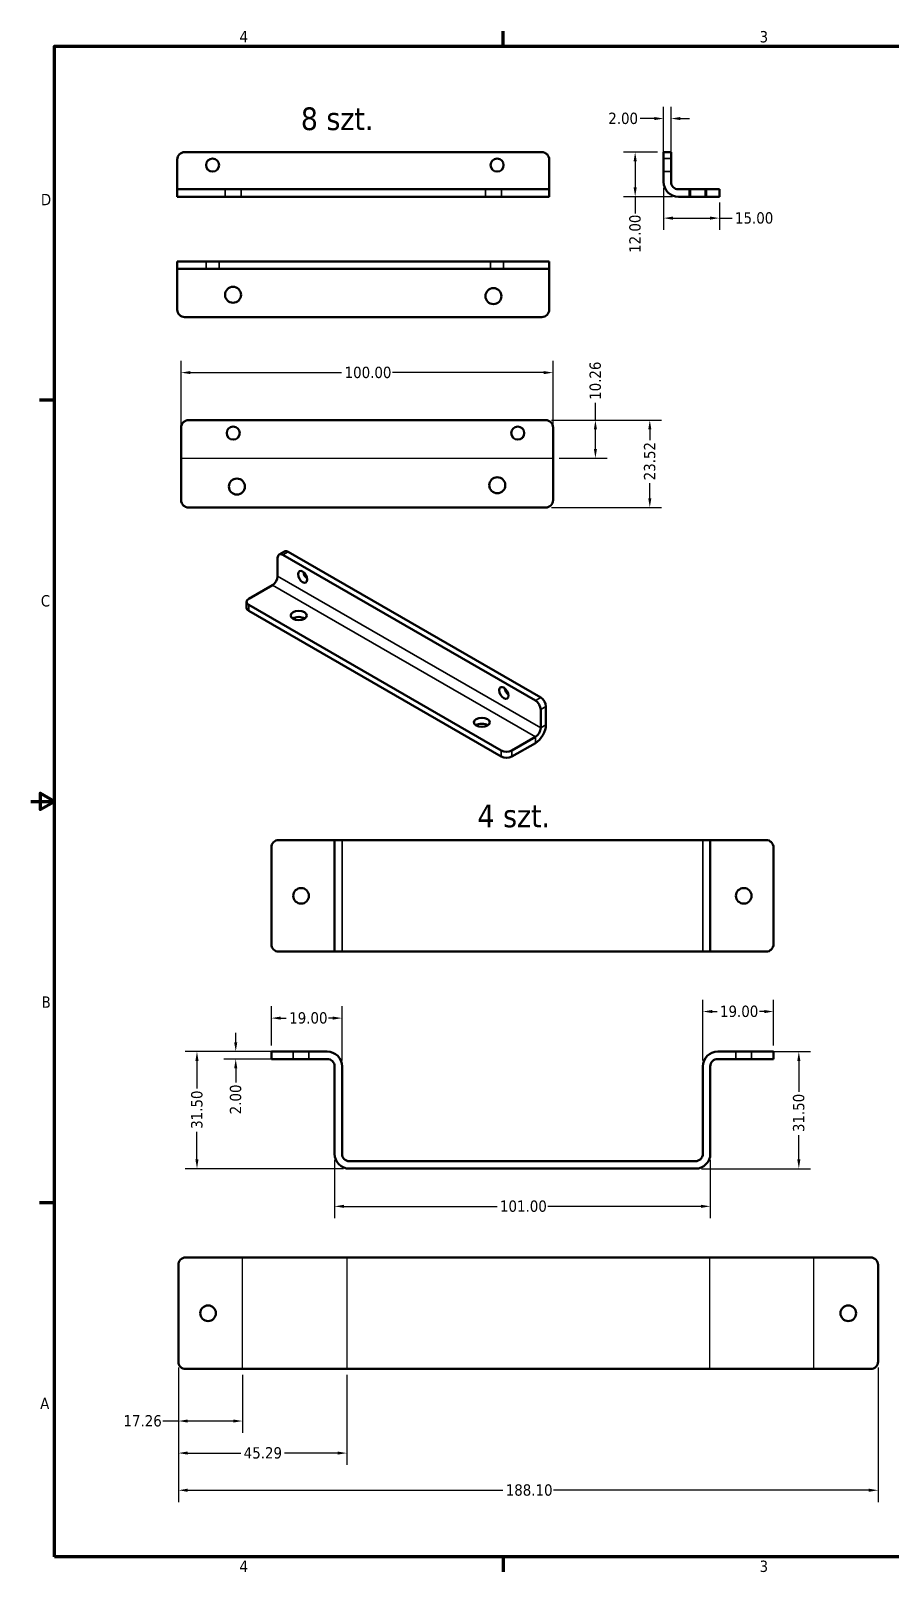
# Model space of a CAD drawing. Header units: millimetres. Extents: x 13 to 546, y 6 to 425.
# Drawn here: x 12.7 to 243.7, y 8.6 to 423.2 of the extents above; entities that cross this region are included whole.
import ezdxf

# ---------------------------------------------------------------- set-up
doc = ezdxf.new("R2010")
doc.units = ezdxf.units.MM
for name, color, linetype, lineweight in [('Linia środkowa zgięcia (ANSI)', 7, 'Continuous', 25), ('Obramowanie (ANSI)', 7, 'Continuous', 70), ('Symbol (ANSI)', 7, 'Continuous', 25), ('Ukryty (ANSI)', 7, 'Continuous', 35), ('Widoczne (ANSI)', 7, 'Continuous', 50), ('Widoczne wąskie (ANSI)', 7, 'Continuous', 35), ('Wymiar (ANSI)', 7, 'Continuous', 25)]:
    doc.layers.add(name, color=color, linetype=linetype, lineweight=lineweight)
doc.styles.add('Tekst notatki (ANSI)', font='tahoma.ttf')
doc.dimstyles.new('Domyślne - mm (ANSI)', dxfattribs={"dimtxt": 3.048, "dimasz": 2.5, "dimexe": 3.175, "dimexo": 1.6002, "dimgap": 0.8, "dimtad": 0, "dimtoh": 1, "dimrnd": 1e-08, "dimzin": 4, "dimdsep": 46, "dimtxsty": 'Tekst notatki (ANSI)', "dimcen": 0.09, "dimdle": 10, "dimclrd": 256, "dimclre": 256, "dimclrt": 256, "dimadec": 1, "dimazin": 1, "dimtfac": 1, "dimtofl": 0, "dimtmove": 0, "dimatfit": 3, "dimfxl": 1, "dimtolj": 1, "dimtzin": 4, "dimlwd": -1, "dimlwe": -1, "dimarcsym": 0})

# ---------------------------------------------------------------- blocks, each defined once
blk = doc.blocks.new('Ramki Default Border')
at = {"layer": 'Obramowanie (ANSI)'}
for p, q in [((139.7, 419.1), (139.7, 423.16)), ((19.05, 323.85), (14.99, 323.85)), ((19.05, 107.95), (14.99, 107.95)), ((139.7, 12.7), (139.7, 8.64))]:
    blk.add_line(p, q, dxfattribs=at)
at = {"layer": 'Obramowanie (ANSI)', "flags": 128}
for points in [[(19.05, 12.7), (19.05, 419.1), (539.75, 419.1), (539.75, 12.7), (19.05, 12.7)], [(12.7, 215.9), (19.05, 215.9), (15.24, 218.1), (15.24, 213.7), (19.05, 215.9)]]:
    blk.add_lwpolyline(points, dxfattribs=at)
at = {"layer": 'Obramowanie (ANSI)', "char_height": 3.05, "attachment_point": 7, "style": 'Tekst notatki (ANSI)'}
for s, insert in [('4', (68.79, 420.12)), ('3', (208.6, 420.05)), ('D', (15.39, 376.3)), ('C', (15.39, 268.3)), ('B', (15.58, 160.4)), ('A', (15.21, 52.45)), ('4', (68.79, 8.64)), ('3', (208.6, 8.57))]:
    blk.add_mtext(s, dxfattribs=dict(at, insert=insert))
blk = doc.blocks.new('*D5')
at = {"layer": 'Defpoints', "color": 0, "transparency": 16777216}
for p in [(175.15, 390.59), (182.79, 390.59), (186.79, 378.59)]:
    blk.add_point(p, dxfattribs=at)
at = {"layer": 'Wymiar (ANSI)', "transparency": 16777216}
for p, q in [((181.19, 390.59), (171.98, 390.59)), ((175.15, 388.09), (175.15, 381.09)), ((185.19, 378.59), (171.98, 378.59)), ((175.15, 378.59), (175.15, 374.07))]:
    blk.add_line(p, q, dxfattribs=at)
for points in [[(174.74, 388.09), (175.57, 388.09), (175.15, 390.59)], [(174.74, 381.09), (175.57, 381.09), (175.15, 378.59)]]:
    blk.add_solid(points, dxfattribs=at)
at = {"layer": 'Wymiar (ANSI)', "transparency": 16777216, "insert": (173.57, 363.48), "char_height": 3.048, "attachment_point": 1, "rotation": 90, "style": 'Tekst notatki (ANSI)'}
blk.add_mtext('\\A1;12.00', dxfattribs=at)
blk = doc.blocks.new('*D6')
at = {"layer": 'Defpoints', "color": 0, "transparency": 16777216}
for p in [(182.79, 382.59), (197.79, 378.59), (197.79, 372.83)]:
    blk.add_point(p, dxfattribs=at)
at = {"layer": 'Wymiar (ANSI)', "transparency": 16777216}
for p, q in [((182.79, 380.99), (182.79, 369.65)), ((197.79, 376.99), (197.79, 369.65)), ((185.29, 372.83), (195.29, 372.83)), ((197.79, 372.83), (201.19, 372.83))]:
    blk.add_line(p, q, dxfattribs=at)
for points in [[(185.29, 373.24), (185.29, 372.41), (182.79, 372.83)], [(195.29, 373.24), (195.29, 372.41), (197.79, 372.83)]]:
    blk.add_solid(points, dxfattribs=at)
at = {"layer": 'Wymiar (ANSI)', "transparency": 16777216, "insert": (201.99, 374.41), "char_height": 3.048, "attachment_point": 1, "style": 'Tekst notatki (ANSI)'}
blk.add_mtext('\\A1;15.00', dxfattribs=at)
blk = doc.blocks.new('*D7')
at = {"layer": 'Defpoints', "color": 0, "transparency": 16777216}
for p in [(184.79, 399.61), (182.79, 388.59), (184.79, 388.59)]:
    blk.add_point(p, dxfattribs=at)
at = {"layer": 'Wymiar (ANSI)', "transparency": 16777216}
for p, q in [((182.79, 390.19), (182.79, 402.79)), ((184.79, 390.19), (184.79, 402.79)), ((180.29, 399.61), (176.46, 399.61)), ((187.29, 399.61), (189.79, 399.61))]:
    blk.add_line(p, q, dxfattribs=at)
for points in [[(180.29, 400.03), (180.29, 399.19), (182.79, 399.61)], [(187.29, 400.03), (187.29, 399.19), (184.79, 399.61)]]:
    blk.add_solid(points, dxfattribs=at)
at = {"layer": 'Wymiar (ANSI)', "transparency": 16777216, "insert": (167.92, 401.2), "char_height": 3.048, "attachment_point": 1, "style": 'Tekst notatki (ANSI)'}
blk.add_mtext('\\A1;2.00', dxfattribs=at)
blk = doc.blocks.new('*D8')
at = {"layer": 'Defpoints', "color": 0, "transparency": 16777216}
for p in [(153.09, 331.27), (53.09, 305.97), (153.09, 305.97)]:
    blk.add_point(p, dxfattribs=at)
at = {"layer": 'Wymiar (ANSI)', "transparency": 16777216}
for p, q in [((53.09, 307.57), (53.09, 334.45)), ((153.09, 307.57), (153.09, 334.45)), ((55.59, 331.27), (96.25, 331.27)), ((150.59, 331.27), (109.93, 331.27))]:
    blk.add_line(p, q, dxfattribs=at)
for points in [[(55.59, 331.69), (55.59, 330.86), (53.09, 331.27)], [(150.59, 331.69), (150.59, 330.86), (153.09, 331.27)]]:
    blk.add_solid(points, dxfattribs=at)
at = {"layer": 'Wymiar (ANSI)', "transparency": 16777216, "insert": (97.05, 332.86), "char_height": 3.048, "attachment_point": 1, "style": 'Tekst notatki (ANSI)'}
blk.add_mtext('\\A1;100.00', dxfattribs=at)
blk = doc.blocks.new('*D9')
at = {"layer": 'Defpoints', "color": 0, "transparency": 16777216}
for p in [(151.09, 318.49), (151.09, 294.97), (179.09, 294.97)]:
    blk.add_point(p, dxfattribs=at)
at = {"layer": 'Wymiar (ANSI)', "transparency": 16777216}
for p, q in [((152.69, 318.49), (182.27, 318.49)), ((179.09, 315.99), (179.09, 313.11)), ((179.09, 297.47), (179.09, 301.5)), ((152.69, 294.97), (182.27, 294.97))]:
    blk.add_line(p, q, dxfattribs=at)
for points in [[(178.68, 315.99), (179.51, 315.99), (179.09, 318.49)], [(178.68, 297.47), (179.51, 297.47), (179.09, 294.97)]]:
    blk.add_solid(points, dxfattribs=at)
at = {"layer": 'Wymiar (ANSI)', "transparency": 16777216, "insert": (177.51, 302.3), "char_height": 3.048, "attachment_point": 1, "rotation": 90, "style": 'Tekst notatki (ANSI)'}
blk.add_mtext('\\A1;23.52', dxfattribs=at)
blk = doc.blocks.new('*D10')
at = {"layer": 'Defpoints', "color": 0, "transparency": 16777216}
for p in [(151.09, 318.49), (164.47, 318.49), (153.09, 308.23)]:
    blk.add_point(p, dxfattribs=at)
at = {"layer": 'Wymiar (ANSI)', "transparency": 16777216}
for p, q in [((164.47, 318.49), (164.47, 323.14)), ((152.69, 318.49), (167.64, 318.49)), ((164.47, 310.73), (164.47, 315.99)), ((154.69, 308.23), (167.64, 308.23))]:
    blk.add_line(p, q, dxfattribs=at)
for points in [[(164.05, 315.99), (164.88, 315.99), (164.47, 318.49)], [(164.05, 310.73), (164.88, 310.73), (164.47, 308.23)]]:
    blk.add_solid(points, dxfattribs=at)
at = {"layer": 'Wymiar (ANSI)', "transparency": 16777216, "insert": (162.88, 323.94), "char_height": 3.048, "attachment_point": 1, "rotation": 90, "style": 'Tekst notatki (ANSI)'}
blk.add_mtext('\\A1;10.26', dxfattribs=at)
blk = doc.blocks.new('*D17')
at = {"layer": 'Defpoints', "color": 0, "transparency": 16777216}
for p in [(52.36, 65.23), (240.45, 65.23), (240.45, 30.61)]:
    blk.add_point(p, dxfattribs=at)
at = {"layer": 'Wymiar (ANSI)', "transparency": 16777216}
for p, q in [((52.36, 63.63), (52.36, 27.43)), ((240.45, 63.63), (240.45, 27.43)), ((54.86, 30.61), (139.56, 30.61)), ((237.95, 30.61), (153.24, 30.61))]:
    blk.add_line(p, q, dxfattribs=at)
for points in [[(54.86, 31.03), (54.86, 30.19), (52.36, 30.61)], [(237.95, 31.03), (237.95, 30.19), (240.45, 30.61)]]:
    blk.add_solid(points, dxfattribs=at)
at = {"layer": 'Wymiar (ANSI)', "transparency": 16777216, "insert": (140.36, 32.2), "char_height": 3.048, "attachment_point": 1, "style": 'Tekst notatki (ANSI)'}
blk.add_mtext('\\A1;188.10', dxfattribs=at)
blk = doc.blocks.new('*D18')
at = {"layer": 'Defpoints', "color": 0, "transparency": 16777216}
for p in [(52.36, 65.23), (69.62, 63.23), (69.62, 49.23)]:
    blk.add_point(p, dxfattribs=at)
at = {"layer": 'Wymiar (ANSI)', "transparency": 16777216}
for p, q in [((52.36, 63.63), (52.36, 46.06)), ((69.62, 61.63), (69.62, 46.06)), ((52.36, 49.23), (48.22, 49.23)), ((67.12, 49.23), (54.86, 49.23))]:
    blk.add_line(p, q, dxfattribs=at)
for points in [[(54.86, 49.65), (54.86, 48.82), (52.36, 49.23)], [(67.12, 49.65), (67.12, 48.82), (69.62, 49.23)]]:
    blk.add_solid(points, dxfattribs=at)
at = {"layer": 'Wymiar (ANSI)', "transparency": 16777216, "insert": (37.6, 50.82), "char_height": 3.048, "attachment_point": 1, "style": 'Tekst notatki (ANSI)'}
blk.add_mtext('\\A1;17.26', dxfattribs=at)
blk = doc.blocks.new('*D19')
at = {"layer": 'Defpoints', "color": 0, "transparency": 16777216}
for p in [(52.36, 65.23), (97.64, 63.23), (97.64, 40.61)]:
    blk.add_point(p, dxfattribs=at)
at = {"layer": 'Wymiar (ANSI)', "transparency": 16777216}
for p, q in [((52.36, 63.63), (52.36, 37.43)), ((97.64, 61.63), (97.64, 37.43)), ((54.86, 40.61), (69.12, 40.61)), ((95.14, 40.61), (80.88, 40.61))]:
    blk.add_line(p, q, dxfattribs=at)
for points in [[(54.86, 41.03), (54.86, 40.19), (52.36, 40.61)], [(95.14, 41.03), (95.14, 40.19), (97.64, 40.61)]]:
    blk.add_solid(points, dxfattribs=at)
at = {"layer": 'Wymiar (ANSI)', "transparency": 16777216, "insert": (69.92, 42.2), "char_height": 3.048, "attachment_point": 1, "style": 'Tekst notatki (ANSI)'}
blk.add_mtext('\\A1;45.29', dxfattribs=at)
blk = doc.blocks.new('*D20')
at = {"layer": 'Defpoints', "color": 0, "transparency": 16777216}
for p in [(96.36, 157.62), (77.36, 148.62), (96.36, 144.62)]:
    blk.add_point(p, dxfattribs=at)
at = {"layer": 'Wymiar (ANSI)', "transparency": 16777216}
for p, q in [((77.36, 150.22), (77.36, 160.8)), ((79.86, 157.62), (81.35, 157.62)), ((93.86, 157.62), (92.74, 157.62)), ((96.36, 146.22), (96.36, 160.8))]:
    blk.add_line(p, q, dxfattribs=at)
for points in [[(79.86, 158.04), (79.86, 157.21), (77.36, 157.62)], [(93.86, 158.04), (93.86, 157.21), (96.36, 157.62)]]:
    blk.add_solid(points, dxfattribs=at)
at = {"layer": 'Wymiar (ANSI)', "transparency": 16777216, "insert": (82.15, 159.21), "char_height": 3.048, "attachment_point": 1, "style": 'Tekst notatki (ANSI)'}
blk.add_mtext('\\A1;19.00', dxfattribs=at)
blk = doc.blocks.new('*D21')
at = {"layer": 'Defpoints', "color": 0, "transparency": 16777216}
for p in [(79.36, 148.62), (57.36, 117.12), (98.36, 117.12)]:
    blk.add_point(p, dxfattribs=at)
at = {"layer": 'Wymiar (ANSI)', "transparency": 16777216}
for p, q in [((77.76, 148.62), (54.18, 148.62)), ((57.36, 146.12), (57.36, 138.7)), ((57.36, 119.62), (57.36, 127.04)), ((96.76, 117.12), (54.18, 117.12))]:
    blk.add_line(p, q, dxfattribs=at)
for points in [[(56.94, 146.12), (57.77, 146.12), (57.36, 148.62)], [(56.94, 119.62), (57.77, 119.62), (57.36, 117.12)]]:
    blk.add_solid(points, dxfattribs=at)
at = {"layer": 'Wymiar (ANSI)', "transparency": 16777216, "insert": (55.77, 127.84), "char_height": 3.048, "attachment_point": 1, "rotation": 90, "style": 'Tekst notatki (ANSI)'}
blk.add_mtext('\\A1;31.50', dxfattribs=at)
blk = doc.blocks.new('*D22')
at = {"layer": 'Defpoints', "color": 0, "transparency": 16777216}
for p in [(94.36, 121.12), (195.36, 121.12), (195.36, 106.98)]:
    blk.add_point(p, dxfattribs=at)
at = {"layer": 'Wymiar (ANSI)', "transparency": 16777216}
for p, q in [((94.36, 119.52), (94.36, 103.81)), ((195.36, 119.52), (195.36, 103.81)), ((96.86, 106.98), (138.02, 106.98)), ((192.86, 106.98), (151.7, 106.98))]:
    blk.add_line(p, q, dxfattribs=at)
for points in [[(96.86, 107.4), (96.86, 106.57), (94.36, 106.98)], [(192.86, 107.4), (192.86, 106.57), (195.36, 106.98)]]:
    blk.add_solid(points, dxfattribs=at)
at = {"layer": 'Wymiar (ANSI)', "transparency": 16777216, "insert": (138.82, 108.57), "char_height": 3.048, "attachment_point": 1, "style": 'Tekst notatki (ANSI)'}
blk.add_mtext('\\A1;101.00', dxfattribs=at)
blk = doc.blocks.new('*D23')
at = {"layer": 'Defpoints', "color": 0, "transparency": 16777216}
for p in [(210.36, 148.62), (219.15, 148.62), (191.36, 117.12)]:
    blk.add_point(p, dxfattribs=at)
at = {"layer": 'Wymiar (ANSI)', "transparency": 16777216}
for p, q in [((211.96, 148.62), (222.33, 148.62)), ((219.15, 146.12), (219.15, 137.81)), ((219.15, 119.62), (219.15, 126.16)), ((192.96, 117.12), (222.33, 117.12))]:
    blk.add_line(p, q, dxfattribs=at)
for points in [[(218.74, 146.12), (219.57, 146.12), (219.15, 148.62)], [(218.74, 119.62), (219.57, 119.62), (219.15, 117.12)]]:
    blk.add_solid(points, dxfattribs=at)
at = {"layer": 'Wymiar (ANSI)', "transparency": 16777216, "insert": (217.57, 126.96), "char_height": 3.048, "attachment_point": 1, "rotation": 90, "style": 'Tekst notatki (ANSI)'}
blk.add_mtext('\\A1;31.50', dxfattribs=at)
blk = doc.blocks.new('*D24')
at = {"layer": 'Defpoints', "color": 0, "transparency": 16777216}
for p in [(193.36, 159.39), (212.36, 148.62), (193.36, 144.62)]:
    blk.add_point(p, dxfattribs=at)
at = {"layer": 'Wymiar (ANSI)', "transparency": 16777216}
for p, q in [((193.36, 146.22), (193.36, 162.57)), ((212.36, 150.22), (212.36, 162.57)), ((195.86, 159.39), (197.16, 159.39)), ((209.86, 159.39), (208.55, 159.39))]:
    blk.add_line(p, q, dxfattribs=at)
for points in [[(195.86, 159.81), (195.86, 158.97), (193.36, 159.39)], [(209.86, 159.81), (209.86, 158.97), (212.36, 159.39)]]:
    blk.add_solid(points, dxfattribs=at)
at = {"layer": 'Wymiar (ANSI)', "transparency": 16777216, "insert": (197.96, 160.98), "char_height": 3.048, "attachment_point": 1, "style": 'Tekst notatki (ANSI)'}
blk.add_mtext('\\A1;19.00', dxfattribs=at)
blk = doc.blocks.new('*D25')
at = {"layer": 'Defpoints', "color": 0, "transparency": 16777216}
for p in [(67.78, 148.62), (79.36, 148.62), (79.36, 146.62)]:
    blk.add_point(p, dxfattribs=at)
at = {"layer": 'Wymiar (ANSI)', "transparency": 16777216}
for p, q in [((67.78, 151.12), (67.78, 153.62)), ((77.76, 148.62), (64.6, 148.62)), ((77.76, 146.62), (64.6, 146.62)), ((67.78, 144.12), (67.78, 140.29))]:
    blk.add_line(p, q, dxfattribs=at)
for points in [[(67.36, 151.12), (68.19, 151.12), (67.78, 148.62)], [(67.36, 144.12), (68.19, 144.12), (67.78, 146.62)]]:
    blk.add_solid(points, dxfattribs=at)
at = {"layer": 'Wymiar (ANSI)', "transparency": 16777216, "insert": (66.19, 131.75), "char_height": 3.048, "attachment_point": 1, "rotation": 90, "style": 'Tekst notatki (ANSI)'}
blk.add_mtext('\\A1;2.00', dxfattribs=at)

msp = doc.modelspace()

# ---------------------------------------------------------------- linework, layer by layer
at = {"layer": 'Linia środkowa zgięcia (ANSI)'}
for p, q in [((53.093, 308.23), (153.093, 308.23)), ((69.618, 63.233), (69.618, 93.233)), ((97.642, 93.233), (97.642, 63.233)), ((195.166, 93.233), (195.166, 63.233)), ((223.19, 63.233), (223.19, 93.233))]:
    msp.add_line(p, q, dxfattribs=at)
at = {"layer": 'Ukryty (ANSI)'}
for p, q in [((184.791, 388.841), (182.791, 388.841)), ((184.791, 385.341), (182.791, 385.341)), ((64.899, 380.591), (64.899, 378.591)), ((69.199, 380.591), (69.199, 378.591)), ((134.899, 380.591), (134.899, 378.591)), ((139.199, 380.591), (139.199, 378.591)), ((189.641, 380.591), (189.641, 378.591)), ((189.996, 380.591), (189.996, 378.591)), ((193.941, 380.591), (193.941, 378.591)), ((194.296, 380.591), (194.296, 378.591)), ((59.799, 359.197), (59.799, 361.197)), ((63.299, 359.197), (63.299, 361.197)), ((136.299, 359.197), (136.299, 361.197)), ((139.799, 359.197), (139.799, 361.197)), ((96.356, 205.515), (96.356, 175.515)), ((193.356, 175.515), (193.356, 205.515)), ((83.256, 148.622), (83.256, 146.622)), ((87.456, 148.622), (87.456, 146.622)), ((202.256, 148.622), (202.256, 146.622)), ((206.456, 148.622), (206.456, 146.622))]:
    msp.add_line(p, q, dxfattribs=at)
at = {"layer": 'Widoczne (ANSI)'}
for p, q in [((54.049, 390.591), (150.049, 390.591)), ((184.791, 390.591), (182.791, 390.591)), ((182.791, 388.591), (182.791, 390.591)), ((184.791, 390.591), (184.791, 388.591)), ((52.049, 382.591), (52.049, 388.591)), ((152.049, 388.591), (152.049, 382.591)), ((182.791, 388.591), (182.791, 382.591)), ((184.791, 382.591), (184.791, 388.591)), ((52.049, 382.591), (52.049, 380.591)), ((152.049, 382.591), (152.049, 380.591)), ((52.049, 380.591), (54.049, 380.591)), ((52.049, 380.591), (52.049, 378.591)), ((54.049, 378.591), (52.049, 378.591)), ((150.049, 380.591), (54.049, 380.591)), ((54.049, 378.591), (150.049, 378.591)), ((150.049, 380.591), (152.049, 380.591)), ((152.049, 378.591), (150.049, 378.591)), ((152.049, 378.591), (152.049, 380.591)), ((195.791, 380.591), (186.791, 380.591)), ((186.791, 378.591), (195.791, 378.591)), ((195.791, 380.591), (197.791, 380.591)), ((197.791, 378.591), (195.791, 378.591)), ((197.791, 378.591), (197.791, 380.591)), ((52.049, 361.197), (54.049, 361.197)), ((52.049, 361.197), (52.049, 359.197)), ((150.049, 361.197), (54.049, 361.197)), ((150.049, 361.197), (152.049, 361.197)), ((152.049, 359.197), (152.049, 361.197)), ((54.049, 359.197), (52.049, 359.197)), ((52.049, 359.197), (52.049, 357.197)), ((52.049, 348.197), (52.049, 357.197)), ((54.049, 359.197), (150.049, 359.197)), ((152.049, 359.197), (150.049, 359.197)), ((152.049, 359.197), (152.049, 357.197)), ((152.049, 357.197), (152.049, 348.197)), ((150.049, 346.197), (54.049, 346.197)), ((53.093, 310.492), (53.093, 316.492)), ((55.093, 318.492), (151.093, 318.492)), ((153.093, 316.492), (153.093, 310.492)), ((53.093, 310.492), (53.093, 305.968)), ((153.093, 310.492), (153.093, 305.968)), ((53.093, 305.968), (53.093, 296.968)), ((153.093, 305.968), (153.093, 296.968)), ((151.093, 294.968), (55.093, 294.968)), ((80.87, 283.168), (79.456, 282.351)), ((80.456, 282.252), (148.338, 243.06)), ((149.753, 243.877), (81.87, 283.069)), ((79.042, 276.537), (79.042, 281.436)), ((71.264, 270.413), (77.628, 274.087)), ((70.678, 269.596), (70.678, 267.963)), ((139.146, 229.588), (71.264, 268.78)), ((71.264, 267.147), (139.146, 227.955)), ((149.753, 240.611), (149.753, 235.712)), ((151.167, 236.528), (151.167, 241.427)), ((148.338, 233.262), (141.974, 229.588)), ((148.338, 231.629), (141.974, 227.955)), ((77.356, 203.515), (77.356, 177.515)), ((79.356, 205.515), (92.356, 205.515)), ((92.356, 205.515), (94.356, 205.515)), ((98.356, 205.515), (94.356, 205.515)), ((94.356, 175.515), (94.356, 205.515)), ((98.356, 205.515), (191.356, 205.515)), ((195.356, 205.515), (191.356, 205.515)), ((195.356, 205.515), (197.356, 205.515)), ((195.356, 205.515), (195.356, 175.515)), ((197.356, 205.515), (210.356, 205.515)), ((212.356, 177.515), (212.356, 203.515)), ((92.356, 175.515), (79.356, 175.515)), ((94.356, 175.515), (92.356, 175.515)), ((94.356, 175.515), (98.356, 175.515)), ((191.356, 175.515), (98.356, 175.515)), ((195.356, 175.515), (191.356, 175.515)), ((197.356, 175.515), (195.356, 175.515)), ((210.356, 175.515), (197.356, 175.515)), ((77.356, 148.622), (79.356, 148.622)), ((77.356, 148.622), (77.356, 146.622)), ((79.356, 146.622), (77.356, 146.622)), ((92.356, 148.622), (79.356, 148.622)), ((79.356, 146.622), (92.356, 146.622)), ((197.356, 148.622), (210.356, 148.622)), ((197.356, 146.622), (210.356, 146.622)), ((210.356, 148.622), (212.356, 148.622)), ((212.356, 146.622), (210.356, 146.622)), ((212.356, 146.622), (212.356, 148.622)), ((94.356, 144.622), (94.356, 121.122)), ((96.356, 144.622), (96.356, 121.122)), ((193.356, 144.622), (193.356, 121.122)), ((195.356, 121.122), (195.356, 144.622)), ((191.356, 119.122), (98.356, 119.122)), ((98.356, 117.122), (191.356, 117.122)), ((52.356, 91.233), (52.356, 65.233)), ((54.356, 93.233), (67.356, 93.233)), ((67.356, 93.233), (71.88, 93.233)), ((95.38, 93.233), (71.88, 93.233)), ((99.904, 93.233), (95.38, 93.233)), ((99.904, 93.233), (192.904, 93.233)), ((192.904, 93.233), (197.428, 93.233)), ((197.428, 93.233), (220.928, 93.233)), ((220.928, 93.233), (225.452, 93.233)), ((225.452, 93.233), (238.452, 93.233)), ((240.452, 65.233), (240.452, 91.233)), ((67.356, 63.233), (54.356, 63.233)), ((71.88, 63.233), (67.356, 63.233)), ((95.38, 63.233), (71.88, 63.233)), ((99.904, 63.233), (95.38, 63.233)), ((192.904, 63.233), (99.904, 63.233)), ((197.428, 63.233), (192.904, 63.233)), ((220.928, 63.233), (197.428, 63.233)), ((225.452, 63.233), (220.928, 63.233)), ((238.452, 63.233), (225.452, 63.233))]:
    msp.add_line(p, q, dxfattribs=at)
for centre, radius in [((61.549, 387.091), 1.75), ((138.049, 387.091), 1.75), ((67.049, 352.197), 2.15), ((137.049, 351.842), 2.15), ((67.093, 314.992), 1.75), ((143.593, 314.992), 1.75), ((68.093, 300.613), 2.15), ((138.093, 300.968), 2.15), ((85.356, 190.515), 2.1), ((204.356, 190.515), 2.1), ((60.356, 78.233), 2.1), ((232.452, 78.233), 2.1)]:
    msp.add_circle(centre, radius, dxfattribs=at)
for centre, radius, start, end in [((54.049, 388.591), 2, 90, 180), ((150.049, 388.591), 2, 0, 90), ((186.791, 382.591), 4, 180, 270), ((186.791, 382.591), 2, 180, 270), ((54.049, 348.197), 2, 180, 270), ((150.049, 348.197), 2, 270, 0), ((55.093, 316.492), 2, 90, 180), ((151.093, 316.492), 2, 0, 90), ((55.093, 296.968), 2, 180, 270), ((151.093, 296.968), 2, 270, 0), ((79.356, 203.515), 2, 90, 180), ((210.356, 203.515), 2, 0, 90), ((79.356, 177.515), 2, 180, 270), ((210.356, 177.515), 2, 270, 0), ((92.356, 144.622), 4, 0, 90), ((92.356, 144.622), 2, 0, 90), ((197.356, 144.622), 4, 90, 180), ((197.356, 144.622), 2, 90, 180), ((98.356, 121.122), 4, 180, 270), ((98.356, 121.122), 2, 180, 270), ((191.356, 121.122), 2, 270, 0), ((191.356, 121.122), 4, 270, 0), ((54.356, 91.233), 2, 90, 180), ((238.452, 91.233), 2, 0, 90), ((54.356, 65.233), 2, 180, 270), ((238.452, 65.233), 2, 270, 0)]:
    msp.add_arc(centre, radius, start, end, dxfattribs=at)
for centre, major_axis, start_param, end_param in [((80.456, 280.619), (-1, 1.732), 5.4977871, 7.0685835), ((81.87, 281.436), (-1, 1.732), 5.4977871, 6.2831853), ((77.628, 275.72), (-1, -1.732), 0.7853982, 2.3561945), ((87.174, 277.149), (-0.875, 1.516), 0.9409568, 2.2006359), ((72.678, 269.596), (-2, 0), 5.4977871, 7.0685835), ((72.678, 267.963), (-2, 0), 0, 0.7853982), ((84.699, 264.289), (-2.15, 0), 3.8594519, 5.565326), ((141.267, 245.918), (0.875, -1.516), 4.0825494, 5.3422285), ((148.338, 241.427), (1, -1.732), 0.7853982, 2.3561945), ((149.753, 242.244), (-1, 1.732), 3.9269908, 5.4977871), ((133.945, 235.567), (-2.15, 0), 3.8594519, 5.565326), ((148.338, 234.895), (-2, -3.464), 0.7853982, 2.3561945), ((148.338, 234.895), (-1, -1.732), 0.7853982, 2.3561945), ((140.56, 230.404), (-2, 0), 0.7853982, 2.3561945), ((140.56, 228.771), (2, 0), 3.9269908, 5.4977871)]:
    msp.add_ellipse(centre, major_axis=major_axis, ratio=0.5773503, start_param=start_param, end_param=end_param, dxfattribs=at)
for centre, major_axis in [((85.759, 276.332), (-0.875, 1.516)), ((84.699, 265.922), (2.15, 0)), ((139.853, 245.101), (-0.875, 1.516)), ((133.945, 237.2), (2.15, 0))]:
    msp.add_ellipse(centre, major_axis=major_axis, ratio=0.5773503, dxfattribs=at)
at = {"layer": 'Widoczne wąskie (ANSI)'}
for p, q in [((80.456, 282.252), (81.87, 283.069)), ((148.338, 233.262), (77.628, 274.087)), ((79.042, 276.537), (149.753, 235.712)), ((71.264, 267.147), (71.264, 268.78)), ((149.753, 243.877), (148.338, 243.06)), ((149.753, 240.611), (151.167, 241.427)), ((149.753, 235.712), (151.167, 236.528)), ((148.338, 231.629), (148.338, 233.262)), ((139.146, 229.588), (139.146, 227.955)), ((141.974, 227.955), (141.974, 229.588))]:
    msp.add_line(p, q, dxfattribs=at)

# ---------------------------------------------------------------- block references
msp.add_blockref('Ramki Default Border', (0, 0))

# ---------------------------------------------------------------- texts
at = {"layer": 'Symbol (ANSI)', "char_height": 6.1, "width": 20.01532, "attachment_point": 1, "style": 'Tekst notatki (ANSI)'}
for s, insert in [('\\fTahoma|b0|i0;\\H6.1000;8 szt.', (85.285, 402.613)), ('\\fTahoma|b0|i0;\\H6.1000;4 szt.', (132.773, 215.067))]:
    msp.add_mtext(s, dxfattribs=dict(at, insert=insert))

# ---------------------------------------------------------------- dimensions: what is measured, and where the dimension line sits
at = {"layer": 'Wymiar (ANSI)'}
for base, p1, p2, override, picture, middle in [((184.791, 399.61), (182.791, 388.591), (184.791, 388.591), {"dimgap": 0.8, "dimtoh": 0, "dimdec": 2, "dimtol": 0, "dimlim": 0, "dimtp": 0, "dimtm": 0, "dimtdec": 2, "dimatfit": 1}, '*D7', (171.793, 399.61)), ((197.791, 372.826), (182.791, 382.591), (197.791, 378.591), {"dimgap": 0.8, "dimtoh": 0, "dimdec": 2, "dimtol": 0, "dimlim": 0, "dimtp": 0, "dimtm": 0, "dimtdec": 2, "dimatfit": 2}, '*D6', (206.881, 372.826))]:
    dim = msp.add_linear_dim(base=base, p1=p1, p2=p2, dimstyle='Domyślne - mm (ANSI)', override=override, dxfattribs=at)
    dim.commit()
    dim.dimension.update_dxf_attribs({"geometry": picture, "text_midpoint": middle, "dimtype": 160})
for base, p1, p2, angle, override, picture, middle in [((175.153, 390.591), (186.791, 378.591), (182.791, 390.591), 90, {"dimgap": 0.8, "dimtoh": 0, "dimdec": 2, "dimtol": 0, "dimlim": 0, "dimtp": 0, "dimtm": 0, "dimtdec": 2, "dimatfit": 2}, '*D5', (175.153, 368.377)), ((153.093, 331.272), (53.093, 305.968), (153.093, 305.968), 180, {"dimgap": 0.8, "dimtoh": 0, "dimdec": 2, "dimtol": 0, "dimlim": 0, "dimtp": 0, "dimtm": 0, "dimtdec": 2, "dimatfit": 1}, '*D8', (103.093, 331.272)), ((164.468, 318.492), (153.093, 308.23), (151.093, 318.492), 270, {"dimgap": 0.8, "dimtoh": 0, "dimdec": 2, "dimtol": 0, "dimlim": 0, "dimtp": 0, "dimtm": 0, "dimtdec": 2, "dimatfit": 2}, '*D10', (164.468, 328.857)), ((179.093, 294.968), (151.093, 318.492), (151.093, 294.968), 270, {"dimgap": 0.8, "dimtoh": 0, "dimdec": 2, "dimtol": 0, "dimlim": 0, "dimtp": 0, "dimtm": 0, "dimtdec": 2, "dimatfit": 1}, '*D9', (179.093, 307.304)), ((193.356, 159.391), (212.356, 148.622), (193.356, 144.622), 180, {"dimgap": 0.8, "dimtoh": 0, "dimdec": 2, "dimtol": 0, "dimlim": 0, "dimtp": 0, "dimtm": 0, "dimtdec": 2, "dimatfit": 1}, '*D24', (202.856, 159.391)), ((96.356, 157.622), (77.356, 148.622), (96.356, 144.622), 180, {"dimgap": 0.8, "dimtoh": 0, "dimdec": 2, "dimtol": 0, "dimlim": 0, "dimtp": 0, "dimtm": 0, "dimtdec": 2, "dimatfit": 1}, '*D20', (87.047, 157.622)), ((67.775, 148.622), (79.356, 146.622), (79.356, 148.622), 270, {"dimgap": 0.8, "dimtoh": 0, "dimdec": 2, "dimtol": 0, "dimlim": 0, "dimtp": 0, "dimtm": 0, "dimtdec": 2, "dimatfit": 1}, '*D25', (67.775, 135.623)), ((57.356, 117.122), (79.356, 148.622), (98.356, 117.122), 90, {"dimgap": 0.8, "dimtoh": 0, "dimdec": 2, "dimtol": 0, "dimlim": 0, "dimtp": 0, "dimtm": 0, "dimtdec": 2, "dimatfit": 1}, '*D21', (57.356, 132.872)), ((219.154, 148.622), (191.356, 117.122), (210.356, 148.622), 270, {"dimgap": 0.8, "dimtoh": 0, "dimdec": 2, "dimtol": 0, "dimlim": 0, "dimtp": 0, "dimtm": 0, "dimtdec": 2, "dimatfit": 1}, '*D23', (219.154, 131.983)), ((195.356, 106.985), (94.356, 121.122), (195.356, 121.122), 180, {"dimgap": 0.8, "dimtoh": 0, "dimdec": 2, "dimtol": 0, "dimlim": 0, "dimtp": 0, "dimtm": 0, "dimtdec": 2, "dimatfit": 1}, '*D22', (144.856, 106.985)), ((69.618, 49.233), (52.356, 65.233), (69.618, 63.233), 180, {"dimgap": 0.8, "dimtoh": 0, "dimdec": 2, "dimtol": 0, "dimlim": 0, "dimtp": 0, "dimtm": 0, "dimtdec": 2, "dimatfit": 2}, '*D18', (42.507, 49.233)), ((240.452, 30.609), (52.356, 65.233), (240.452, 65.233), 180, {"dimgap": 0.8, "dimtoh": 0, "dimdec": 2, "dimtol": 0, "dimlim": 0, "dimtp": 0, "dimtm": 0, "dimtdec": 2, "dimatfit": 1}, '*D17', (146.404, 30.609)), ((97.642, 40.609), (52.356, 65.233), (97.642, 63.233), 180, {"dimgap": 0.8, "dimtoh": 0, "dimdec": 2, "dimtol": 0, "dimlim": 0, "dimtp": 0, "dimtm": 0, "dimtdec": 2, "dimatfit": 1}, '*D19', (74.999, 40.609))]:
    dim = msp.add_linear_dim(base=base, p1=p1, p2=p2, angle=angle, dimstyle='Domyślne - mm (ANSI)', override=override, dxfattribs=at)
    dim.commit()
    dim.dimension.update_dxf_attribs({"geometry": picture, "text_midpoint": middle, "dimtype": 160})

doc.saveas('drawing.dxf')
